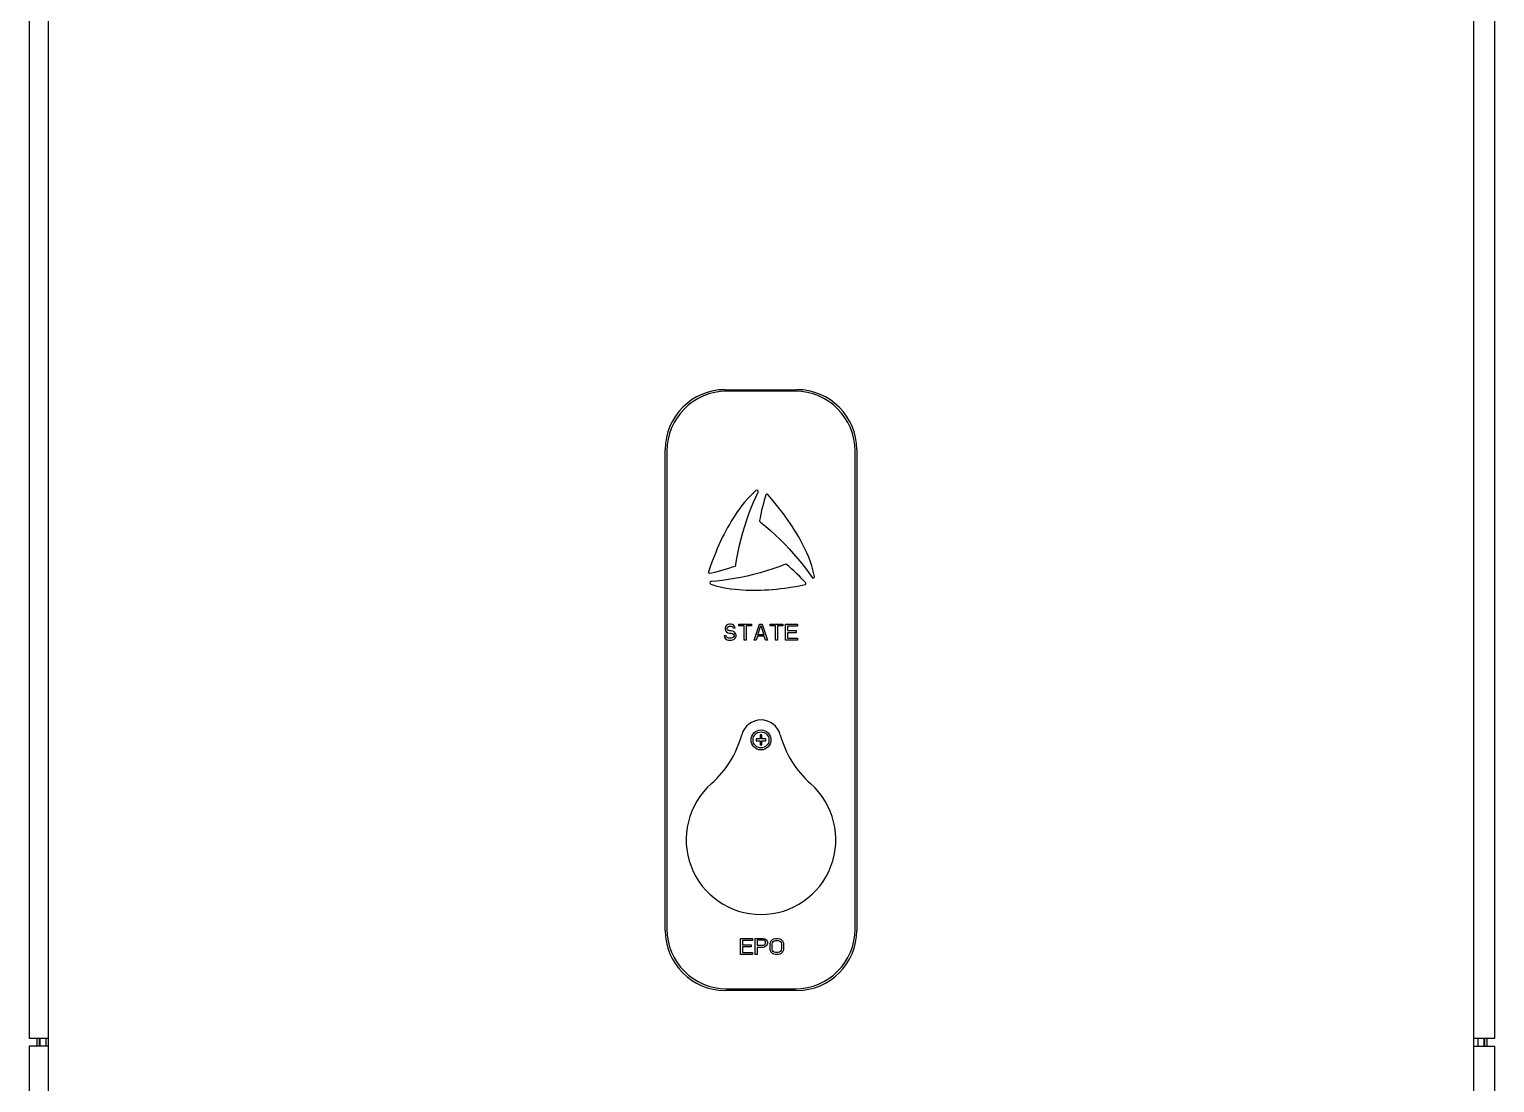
# Model space of a CAD drawing. Header units: millimetres. Extents: x 0 to 87554, y -20854 to 20404.
# Drawn here: x 15206 to 15941, y 14806 to 15334 of the extents above; entities that cross this region are included whole.
import ezdxf

# ---------------------------------------------------------------- set-up
doc = ezdxf.new("R2010")
doc.units = ezdxf.units.MM
doc.layers.get('0').update_dxf_attribs({"lineweight": 15})
for name, color, linetype in [('2401-01089_0', 7, 'Continuous'), ('4208-10637_0', 7, 'Continuous'), ('4208-10658_0', 7, 'Continuous'), ('4212-KH011_041_0', 7, 'Continuous'), ('4212-KH012_041_0', 7, 'Continuous'), ('4215-12653_3_0', 7, 'Continuous'), ('4215-12655_1_0', 7, 'Continuous'), ('4215-12661_1_0', 7, 'Continuous')]:
    doc.layers.add(name, color=color, linetype=linetype)

# ---------------------------------------------------------------- blocks, each defined once
blk = doc.blocks.new('ju77')
at = {"layer": '2401-01089_0', "color": 87, "linetype": 'Continuous'}
for p, q in [((-40.54, -402.5), (-40.54, -404.5)), ((-39.54, -402.5), (-40.54, -402.5)), ((-39.54, -404.5), (-39.54, -402.5)), ((-42.54, -404.5), (-42.54, -405.5)), ((-40.54, -404.5), (-42.54, -404.5)), ((-42.54, -405.5), (-40.54, -405.5)), ((-40.54, -405.5), (-40.54, -407.5)), ((-40.54, -407.5), (-39.54, -407.5)), ((-37.54, -404.5), (-39.54, -404.5)), ((-39.54, -407.5), (-39.54, -405.5)), ((-39.54, -405.5), (-37.54, -405.5)), ((-37.54, -405.5), (-37.54, -404.5))]:
    blk.add_line(p, q, dxfattribs=at)
for radius in [5, 4]:
    blk.add_circle((-40.04, -405), radius, dxfattribs=at)
at = {"layer": '4208-10637_0', "color": 87, "linetype": 'Continuous'}
for centre, radius, start, end in [((-40.04, -405), 10, 15.03298, 164.96702), ((-97.99, -389.44), 50, 311.47146, 344.96702), ((17.91, -389.44), 50, 195.03298, 228.52854), ((-40.04, -455), 37.5, 131.47146, 48.52854)]:
    blk.add_arc(centre, radius, start, end, dxfattribs=at)
at = {"layer": '4208-10658_0', "color": 87, "linetype": 'Continuous'}
for p, q in [((-22.84, -230.3), (-57.24, -230.3)), ((-87.24, -260.3), (-87.24, -499.7)), ((7.16, -499.7), (7.16, -260.3)), ((-48.24, -285.83), (-49.65, -287.6)), ((-46.53, -283.88), (-48.24, -285.83)), ((-44.55, -281.84), (-46.53, -283.88)), ((-45, -288.72), (-43.86, -285.92)), ((-42.58, -280), (-44.55, -281.84)), ((-43.86, -285.92), (-42.7, -283.3)), ((-42.7, -283.3), (-41.51, -280.82)), ((-38.38, -284.85), (-38.85, -286.54)), ((-37.91, -283.3), (-38.38, -284.85)), ((-37.55, -282.17), (-37.91, -283.3)), ((-35.65, -283.2), (-36.69, -282)), ((-34.17, -284.95), (-35.65, -283.2)), ((-32.73, -286.68), (-34.17, -284.95)), ((-53.01, -292.33), (-54, -293.87)), ((-51.97, -290.79), (-53.01, -292.33)), ((-50.87, -289.23), (-51.97, -290.79)), ((-49.65, -287.6), (-50.87, -289.23)), ((-47.17, -294.71), (-46.1, -291.64)), ((-46.1, -291.64), (-45, -288.72)), ((-40.53, -293.65), (-40.81, -295.09)), ((-40.15, -291.85), (-40.53, -293.65)), ((-39.74, -290.07), (-40.15, -291.85)), ((-39.31, -288.28), (-39.74, -290.07)), ((-38.85, -286.54), (-39.31, -288.28)), ((-31.36, -288.39), (-32.73, -286.68)), ((-30.03, -290.08), (-31.36, -288.39)), ((-28.76, -291.75), (-30.03, -290.08)), ((-27.55, -293.4), (-28.76, -291.75)), ((-26.38, -295.03), (-27.55, -293.4)), ((-57.7, -300.23), (-58.57, -301.91)), ((-56.81, -298.59), (-57.7, -300.23)), ((-55.89, -296.99), (-56.81, -298.59)), ((-54.96, -295.42), (-55.89, -296.99)), ((-54, -293.87), (-54.96, -295.42)), ((-49.98, -304.22), (-49.12, -301.02)), ((-49.12, -301.02), (-48.18, -297.84)), ((-48.18, -297.84), (-47.17, -294.71)), ((-40.63, -295.58), (-40.32, -295.83)), ((-40.32, -295.83), (-37.85, -297.85)), ((-37.85, -297.85), (-35.35, -300)), ((-35.35, -300), (-32.92, -302.23)), ((-25.27, -296.65), (-26.38, -295.03)), ((-24.21, -298.26), (-25.27, -296.65)), ((-23.19, -299.86), (-24.21, -298.26)), ((-22.22, -301.45), (-23.19, -299.86)), ((-61.11, -307.24), (-61.93, -309.12)), ((-60.28, -305.41), (-61.11, -307.24)), ((-59.43, -303.64), (-60.28, -305.41)), ((-58.57, -301.91), (-59.43, -303.64)), ((-51.49, -310.7), (-50.78, -307.47)), ((-50.78, -307.47), (-49.98, -304.22)), ((-32.92, -302.23), (-30.5, -304.55)), ((-30.5, -304.55), (-28.16, -306.89)), ((-28.16, -306.89), (-25.88, -309.29)), ((-21.28, -303.04), (-22.22, -301.45)), ((-20.39, -304.64), (-21.28, -303.04)), ((-19.53, -306.24), (-20.39, -304.64)), ((-18.69, -307.87), (-19.53, -306.24)), ((-17.87, -309.54), (-18.69, -307.87)), ((-64.34, -315.08), (-65.12, -317.19)), ((-63.54, -313.04), (-64.34, -315.08)), ((-62.74, -311.05), (-63.54, -313.04)), ((-61.93, -309.12), (-62.74, -311.05)), ((-52.62, -317.08), (-52.11, -313.93)), ((-52.11, -313.93), (-51.49, -310.7)), ((-25.88, -309.29), (-23.67, -311.73)), ((-23.67, -311.73), (-21.54, -314.2)), ((-21.54, -314.2), (-19.57, -316.6)), ((-17.07, -311.27), (-17.87, -309.54)), ((-16.27, -313.14), (-17.07, -311.27)), ((-15.45, -315.25), (-16.27, -313.14)), ((-14.61, -317.71), (-15.45, -315.25)), ((-65.89, -319.35), (-66.41, -320.85)), ((-65.12, -317.19), (-65.89, -319.35)), ((-65.83, -321.51), (-64.68, -321.26)), ((-64.68, -321.26), (-63.1, -320.89)), ((-63.1, -320.89), (-61.4, -320.45)), ((-61.4, -320.45), (-59.67, -319.98)), ((-59.67, -319.98), (-57.9, -319.46)), ((-57.9, -319.46), (-56.15, -318.93)), ((-56.15, -318.93), (-54.4, -318.35)), ((-54.4, -318.35), (-53.01, -317.87)), ((-52.68, -317.47), (-52.62, -317.08)), ((-46.95, -322.88), (-50.16, -323.58)), ((-43.72, -322.1), (-46.95, -322.88)), ((-40.53, -321.26), (-43.72, -322.1)), ((-37.31, -320.32), (-40.53, -321.26)), ((-34.16, -319.32), (-37.31, -320.32)), ((-31.05, -318.24), (-34.16, -319.32)), ((-28.07, -317.11), (-31.05, -318.24)), ((-27.7, -316.96), (-28.07, -317.11)), ((-26.07, -318.01), (-27.18, -317.05)), ((-24.7, -319.24), (-26.07, -318.01)), ((-23.36, -320.49), (-24.7, -319.24)), ((-22.03, -321.76), (-23.36, -320.49)), ((-20.76, -323.02), (-22.03, -321.76)), ((-19.53, -324.28), (-20.76, -323.02)), ((-19.57, -316.6), (-17.71, -319)), ((-17.71, -319), (-16.02, -321.31)), ((-16.02, -321.31), (-14.47, -323.58)), ((-13.84, -320.44), (-14.61, -317.71)), ((-13.22, -323.06), (-13.84, -320.44)), ((-65.2, -326.96), (-62.62, -327.74)), ((-62.28, -325.41), (-65.03, -325.62)), ((-62.62, -327.74), (-59.86, -328.43)), ((-59.44, -325.1), (-62.28, -325.41)), ((-59.86, -328.43), (-57.32, -328.94)), ((-56.43, -324.69), (-59.44, -325.1)), ((-57.32, -328.94), (-55.08, -329.28)), ((-53.36, -324.18), (-56.43, -324.69)), ((-55.08, -329.28), (-53.06, -329.52)), ((-50.16, -323.58), (-53.36, -324.18)), ((-53.06, -329.52), (-51.16, -329.69)), ((-51.16, -329.69), (-49.31, -329.82)), ((-49.31, -329.82), (-47.48, -329.91)), ((-47.48, -329.91), (-45.66, -329.96)), ((-45.66, -329.96), (-43.83, -329.99)), ((-43.83, -329.99), (-41.98, -329.98)), ((-41.98, -329.98), (-40.12, -329.93)), ((-40.12, -329.93), (-38.23, -329.85)), ((-38.23, -329.85), (-36.3, -329.73)), ((-36.3, -329.73), (-34.34, -329.57)), ((-34.34, -329.57), (-32.34, -329.38)), ((-32.34, -329.38), (-30.31, -329.15)), ((-30.31, -329.15), (-28.23, -328.89)), ((-28.23, -328.89), (-26.1, -328.59)), ((-26.1, -328.59), (-23.94, -328.25)), ((-23.94, -328.25), (-21.72, -327.88)), ((-21.72, -327.88), (-19.46, -327.47)), ((-18.42, -325.46), (-19.53, -324.28)), ((-19.46, -327.47), (-17.9, -327.16)), ((-17.63, -326.34), (-18.42, -325.46)), ((-57.91, -348.19), (-58.08, -348.87)), ((-58.08, -348.87), (-58.08, -349.55)), ((-58.08, -349.55), (-57.91, -350.23)), ((-57.25, -347.51), (-57.91, -348.19)), ((-57.91, -350.23), (-57.25, -350.91)), ((-56.58, -347.17), (-57.25, -347.51)), ((-57.25, -350.91), (-56.58, -351.26)), ((-57.08, -349.04), (-56.91, -348.53)), ((-57.08, -349.38), (-57.08, -349.04)), ((-56.91, -349.89), (-57.08, -349.38)), ((-56.91, -348.53), (-56.41, -348.19)), ((-56.41, -350.23), (-56.91, -349.89)), ((-55.91, -347), (-56.58, -347.17)), ((-56.58, -351.26), (-55.91, -351.43)), ((-56.41, -348.19), (-55.91, -348.02)), ((-55.91, -350.4), (-56.41, -350.23)), ((-55.08, -347), (-55.91, -347)), ((-55.91, -348.02), (-54.91, -348.02)), ((-54.91, -350.4), (-55.91, -350.4)), ((-55.91, -351.43), (-54.91, -351.43)), ((-54.25, -347.17), (-55.08, -347)), ((-54.91, -348.02), (-54.41, -348.19)), ((-54.08, -350.57), (-54.91, -350.4)), ((-54.91, -351.43), (-54.25, -351.6)), ((-54.41, -348.19), (-54.08, -348.53)), ((-53.58, -347.68), (-54.25, -347.17)), ((-54.25, -351.6), (-53.75, -351.94)), ((-54.08, -348.53), (-53.91, -348.87)), ((-53.41, -350.91), (-54.08, -350.57)), ((-53.91, -348.87), (-52.91, -348.87)), ((-53.75, -351.94), (-53.41, -352.45)), ((-53.08, -348.36), (-53.58, -347.68)), ((-52.75, -351.6), (-53.41, -350.91)), ((-53.41, -352.45), (-53.41, -352.96)), ((-52.91, -348.87), (-53.08, -348.36)), ((-52.41, -352.28), (-52.75, -351.6)), ((-52.41, -353.13), (-52.41, -352.28)), ((-51.08, -347.85), (-51.08, -347)), ((-51.08, -347), (-44.75, -347)), ((-48.41, -347.85), (-51.08, -347.85)), ((-48.41, -355), (-48.41, -347.85)), ((-47.41, -347.85), (-47.41, -355)), ((-44.75, -347.85), (-47.41, -347.85)), ((-44.75, -347), (-44.75, -347.85)), ((-43.41, -355), (-40.75, -347)), ((-41.58, -352.28), (-40.08, -347.68)), ((-38.58, -352.28), (-41.58, -352.28)), ((-40.75, -347), (-39.41, -347)), ((-40.08, -347.68), (-38.58, -352.28)), ((-39.41, -347), (-36.75, -355)), ((-35.41, -347.85), (-35.41, -347)), ((-35.41, -347), (-29.08, -347)), ((-32.75, -347.85), (-35.41, -347.85)), ((-32.75, -355), (-32.75, -347.85)), ((-31.75, -347.85), (-31.75, -355)), ((-29.08, -347.85), (-31.75, -347.85)), ((-29.08, -347), (-29.08, -347.85)), ((-27.75, -355), (-27.75, -347)), ((-27.75, -347), (-21.75, -347)), ((-26.75, -348.02), (-26.75, -350.23)), ((-21.75, -348.02), (-26.75, -348.02)), ((-26.75, -350.23), (-22.41, -350.23)), ((-26.75, -351.26), (-26.75, -353.98)), ((-22.41, -351.26), (-26.75, -351.26)), ((-22.41, -350.23), (-22.41, -351.26)), ((-21.75, -347), (-21.75, -348.02)), ((-58.58, -352.79), (-58.41, -353.47)), ((-57.58, -352.79), (-58.58, -352.79)), ((-58.41, -353.47), (-57.91, -354.32)), ((-57.91, -354.32), (-57.08, -354.83)), ((-57.41, -353.3), (-57.58, -352.79)), ((-56.91, -353.81), (-57.41, -353.3)), ((-57.08, -354.83), (-56.25, -355)), ((-56.25, -353.98), (-56.91, -353.81)), ((-54.91, -353.98), (-56.25, -353.98)), ((-56.25, -355), (-54.91, -355)), ((-54.25, -353.81), (-54.91, -353.98)), ((-54.91, -355), (-54.08, -354.83)), ((-53.75, -353.47), (-54.25, -353.81)), ((-54.08, -354.83), (-53.41, -354.49)), ((-53.41, -352.96), (-53.75, -353.47)), ((-53.41, -354.49), (-52.75, -353.81)), ((-52.75, -353.81), (-52.41, -353.13)), ((-47.41, -355), (-48.41, -355)), ((-42.41, -355), (-43.41, -355)), ((-41.75, -352.96), (-42.41, -355)), ((-38.41, -352.96), (-41.75, -352.96)), ((-37.75, -355), (-38.41, -352.96)), ((-36.75, -355), (-37.75, -355)), ((-31.75, -355), (-32.75, -355)), ((-21.75, -355), (-27.75, -355)), ((-26.75, -353.98), (-21.75, -353.98)), ((-21.75, -353.98), (-21.75, -355)), ((-50.24, -512.5), (-50.24, -504.5)), ((-50.24, -504.5), (-44.24, -504.5)), ((-49.24, -505.52), (-49.24, -507.73)), ((-44.24, -505.52), (-49.24, -505.52)), ((-44.24, -504.5), (-44.24, -505.52)), ((-42.91, -512.5), (-42.91, -504.5)), ((-42.91, -504.5), (-38.91, -504.5)), ((-41.91, -505.35), (-41.91, -507.9)), ((-38.74, -505.35), (-41.91, -505.35)), ((-38.91, -504.5), (-38.07, -504.67)), ((-38.24, -505.52), (-38.74, -505.35)), ((-37.91, -505.86), (-38.24, -505.52)), ((-38.07, -504.67), (-37.41, -505.18)), ((-37.74, -506.37), (-37.91, -505.86)), ((-37.74, -506.88), (-37.74, -506.37)), ((-37.41, -505.18), (-36.91, -505.86)), ((-36.91, -505.86), (-36.74, -506.37)), ((-36.74, -506.37), (-36.74, -507.05)), ((-35.41, -507.22), (-35.24, -506.37)), ((-35.24, -506.37), (-34.91, -505.69)), ((-34.91, -505.69), (-34.24, -505.01)), ((-34.41, -507.22), (-34.24, -506.54)), ((-34.24, -505.01), (-33.57, -504.67)), ((-34.24, -506.54), (-33.91, -506.03)), ((-33.91, -506.03), (-33.41, -505.69)), ((-33.57, -504.67), (-32.74, -504.5)), ((-33.41, -505.69), (-32.74, -505.52)), ((-32.74, -504.5), (-31.41, -504.5)), ((-32.74, -505.52), (-31.41, -505.52)), ((-31.41, -504.5), (-30.57, -504.67)), ((-31.41, -505.52), (-30.74, -505.69)), ((-30.74, -505.69), (-30.24, -506.03)), ((-30.57, -504.67), (-29.91, -505.01)), ((-30.24, -506.03), (-29.91, -506.54)), ((-29.91, -505.01), (-29.24, -505.69)), ((-29.91, -506.54), (-29.74, -507.22)), ((-29.24, -505.69), (-28.91, -506.37)), ((-28.91, -506.37), (-28.74, -507.22)), ((-44.24, -512.5), (-50.24, -512.5)), ((-49.24, -507.73), (-44.91, -507.73)), ((-49.24, -508.76), (-49.24, -511.48)), ((-44.91, -508.76), (-49.24, -508.76)), ((-49.24, -511.48), (-44.24, -511.48)), ((-44.91, -507.73), (-44.91, -508.76)), ((-44.24, -511.48), (-44.24, -512.5)), ((-41.91, -512.5), (-42.91, -512.5)), ((-41.91, -507.9), (-38.74, -507.9)), ((-41.91, -508.93), (-41.91, -512.5)), ((-38.91, -508.93), (-41.91, -508.93)), ((-38.07, -508.76), (-38.91, -508.93)), ((-38.74, -507.9), (-38.24, -507.73)), ((-38.24, -507.73), (-37.91, -507.39)), ((-37.41, -508.24), (-38.07, -508.76)), ((-37.91, -507.39), (-37.74, -506.88)), ((-36.91, -507.56), (-37.41, -508.24)), ((-36.74, -507.05), (-36.91, -507.56)), ((-35.41, -509.78), (-35.41, -507.22)), ((-35.24, -510.63), (-35.41, -509.78)), ((-34.91, -511.31), (-35.24, -510.63)), ((-34.24, -511.99), (-34.91, -511.31)), ((-34.41, -509.78), (-34.41, -507.22)), ((-34.24, -510.46), (-34.41, -509.78)), ((-33.91, -510.97), (-34.24, -510.46)), ((-33.57, -512.33), (-34.24, -511.99)), ((-33.41, -511.31), (-33.91, -510.97)), ((-32.74, -512.5), (-33.57, -512.33)), ((-32.74, -511.48), (-33.41, -511.31)), ((-31.41, -511.48), (-32.74, -511.48)), ((-31.41, -512.5), (-32.74, -512.5)), ((-30.74, -511.31), (-31.41, -511.48)), ((-30.57, -512.33), (-31.41, -512.5)), ((-30.24, -510.97), (-30.74, -511.31)), ((-29.91, -511.99), (-30.57, -512.33)), ((-29.91, -510.46), (-30.24, -510.97)), ((-29.74, -509.78), (-29.91, -510.46)), ((-29.24, -511.31), (-29.91, -511.99)), ((-29.74, -507.22), (-29.74, -509.78)), ((-28.91, -510.63), (-29.24, -511.31)), ((-28.74, -509.78), (-28.91, -510.63)), ((-28.74, -507.22), (-28.74, -509.78)), ((-57.24, -529.7), (-22.84, -529.7))]:
    blk.add_line(p, q, dxfattribs=at)
for centre, radius, start, end in [((-57.24, -260.3), 30, 90, 180), ((-22.84, -260.3), 30, 0, 90), ((-42.12, -280.51), 0.689, 333.28431, 132.00134), ((-37.07, -282.33), 0.5, 40.99502, 162.07307), ((-40.32, -295.19), 0.5, 169.13213, 231.63867), ((-65.94, -321.02), 0.5, 160.99502, 282.07307), ((-53.17, -317.4), 0.5, 289.13213, 351.63867), ((-27.51, -317.43), 0.5, 49.13213, 111.63867), ((-13.89, -323.21), 0.689, 213.28431, 12.00134), ((-64.99, -326.3), 0.689, 93.28431, 252.00134), ((-18, -326.67), 0.5, 280.99502, 42.07307), ((-57.24, -499.7), 30, 180, 270), ((-22.84, -499.7), 30, 270, 0)]:
    blk.add_arc(centre, radius, start, end, dxfattribs=at)
at = {"layer": '4212-KH011_041_0', "color": 87, "linetype": 'Continuous'}
for p, q in [((-401.54, -554.5), (-401.54, -558.5)), ((-398.54, -554.5), (-398.54, -558.5))]:
    blk.add_line(p, q, dxfattribs=at)
at = {"layer": '4212-KH012_041_0', "color": 87, "linetype": 'Continuous'}
for p, q in [((319.46, -558.5), (319.46, -554.5)), ((322.46, -558.5), (322.46, -554.5))]:
    blk.add_line(p, q, dxfattribs=at)
at = {"layer": '4215-12653_3_0', "color": 87, "linetype": 'Continuous'}
for p, q in [((-402.94, -554.5), (-402.94, -558.3)), ((-401.74, -554.5), (-401.74, -558.3)), ((322.66, -558.3), (322.66, -554.5)), ((323.86, -558.3), (323.86, -554.5)), ((-406.74, -558.5), (-406.74, -1554)), ((-397.04, -558.5), (-406.74, -558.5)), ((316.96, -558.5), (327.66, -558.5)), ((327.66, -1554), (327.66, -558.5))]:
    blk.add_line(p, q, dxfattribs=at)
for centre, radius, start, end in [((-403.14, -558.3), 0.2, 270, 0), ((-403.14, -558.3), 1.4, 351.77795, 0), ((324.06, -558.3), 1.4, 180, 188.22205), ((324.06, -558.3), 0.2, 180, 270)]:
    blk.add_arc(centre, radius, start, end, dxfattribs=at)
at = {"layer": '4215-12655_1_0', "color": 87, "linetype": 'Continuous'}
for p, q in [((-406.74, 457.6), (-406.74, -554.5)), ((327.66, -554.5), (327.66, 457.6)), ((-406.74, -554.5), (-397.04, -554.5)), ((316.96, -554.5), (327.66, -554.5))]:
    blk.add_line(p, q, dxfattribs=at)
at = {"layer": '4215-12661_1_0', "color": 87, "linetype": 'Continuous'}
for p, q in [((-397.04, -1554), (-397.04, 459)), ((316.96, 459), (316.96, -1554)), ((-58.04, -229.5), (-22.04, -229.5)), ((-88.04, -500.5), (-88.04, -259.5)), ((7.96, -259.5), (7.96, -500.5)), ((-22.04, -530.5), (-58.04, -530.5))]:
    blk.add_line(p, q, dxfattribs=at)
for centre, start, end in [((-58.04, -259.5), 90, 180), ((-22.04, -259.5), 0, 90), ((-58.04, -500.5), 180, 270), ((-22.04, -500.5), 270, 0)]:
    blk.add_arc(centre, 30, start, end, dxfattribs=at)

msp = doc.modelspace()

# ---------------------------------------------------------------- block references
msp.add_blockref('ju77', (15613.142, 15382.853))

doc.saveas('drawing.dxf')
